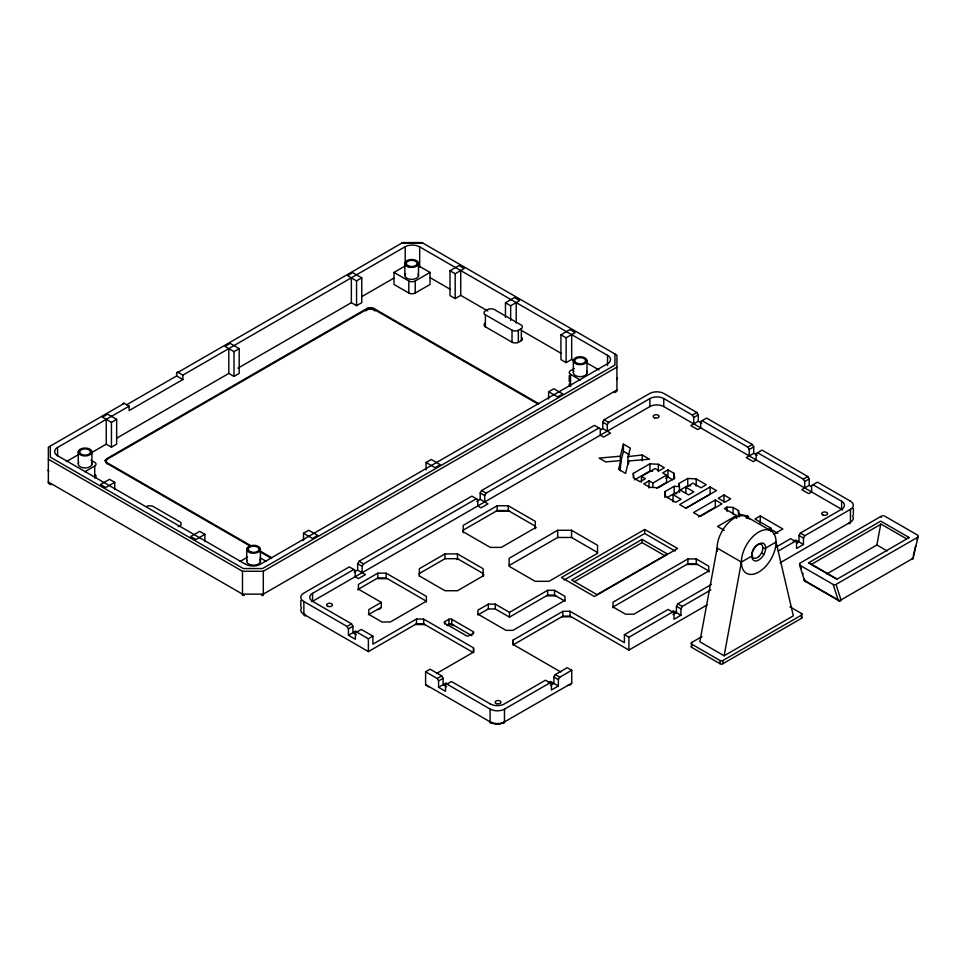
<?xml version="1.0" encoding="UTF-8"?>
<svg xmlns="http://www.w3.org/2000/svg" width="967" height="967" viewBox="0 0 967 967"><rect width="100%" height="100%" fill="white"/><g stroke="black" fill="none" stroke-linecap="round" stroke-linejoin="round"><path stroke-width="1.45" d="M368.379 614.649L381.3 607.264L381.3 602.381L358.419 589.181L358.419 584.37L377.831 573.165L386.159 573.165L426.374 596.385L426.374 601.184L390.317 621.999L382.001 621.999L368.826 614.396L368.826 609.597L381.3 602.381M503.408 722.53L571.715 683.173L571.715 670.288L567.206 667.689L555.251 674.591L553.861 676.997L553.861 683.391L550.392 685.398M710.842 589.955L682.303 606.43L680.925 608.835L680.925 615.242L673.987 619.243L673.987 612.836L668.088 609.44L624.404 634.654L624.404 642.668L569.974 611.241L562.818 611.374L513.006 640.13L512.776 644.264L560.727 671.944M381.3 607.288L380.212 608.811L377.65 609.573M571.715 683.173L570.421 684.829L567.556 685.494M741.399 562.069L717.127 548.059L699.854 641.786L724.126 655.795L741.399 562.069L751.794 556.061A9.779 5.645 -60 0 1 755.843 546.44A9.779 5.645 -60 0 1 763.253 543.394M826.676 573.975L876.876 544.989L880.695 524.368L811.277 564.45M881.312 517.357L881.626 516.027L799.588 563.386L800.217 565.332M913.319 555.795L915.701 545.593M917.067 539.767L918.094 535.404L884.467 515.991M627.958 456.593L642.257 454.998L649.534 459.204L628.586 460.969L625.576 473.371L618.529 469.297L621.007 460.606L605.717 461.9L599.129 458.092L620.318 456.194L623.437 444.131L630.424 448.168L627.958 456.593L627.958 463.797M620.318 463.411L623.437 451.335L623.437 444.131M620.173 470.711L621.007 460.606M305.947 615.52A2.937 1.704 -60 0 1 303.868 614.323L303.868 601.51A10.166 5.862 0 0 1 303.686 593.194L349.317 566.904L355.203 570.312L355.203 576.707L358.503 578.617L365.429 574.616L357.633 570.107L357.633 563.701L359.023 561.295L471.872 496.144L477.758 499.552L477.758 505.959L481.058 507.856L487.984 503.855L480.188 499.347L476.719 501.353M362.142 572.706L362.142 566.299L363.532 563.906L476.368 498.754M480.188 499.347L480.188 492.94L481.578 490.547L594.427 425.395L600.314 428.792L600.314 435.198L603.613 437.096L610.54 433.095L602.743 428.599L600.434 429.928M484.697 501.958L484.697 495.551L486.087 493.146L598.924 427.994M602.743 428.599L602.743 422.192L604.133 419.787L649.703 393.472A10.166 5.862 0 0 1 664.027 393.569L696.869 412.486L698.259 414.879L698.259 421.286L690.801 425.589L697.739 429.59L700.676 427.897L700.676 421.491L706.575 418.082L752.338 444.506L753.728 446.911L753.728 453.318L746.27 457.621L753.208 461.622L756.146 459.917L756.146 453.511L762.044 450.114L807.808 476.538L809.198 478.931L809.198 485.337L801.74 489.64L808.678 493.641L811.615 491.949L811.615 485.543L817.514 482.134L850.307 501.075M607.252 431.197L607.252 424.791L608.63 422.386L649.884 398.573A9.803 5.657 0 0 1 663.749 398.561L692.36 415.085L693.75 417.49L693.75 423.897M490.426 704.024A9.803 5.657 0 0 0 504.278 704L545.533 680.188L551.432 683.596L551.432 690.003L558.37 686.002L558.37 679.596L559.748 677.19L571.715 670.288M672.947 614.637L676.417 612.643L676.417 606.236L677.794 603.831L711.519 584.358M796.651 543.224L798.972 541.883L798.972 535.476L800.35 533.083L841.604 509.258L841.616 501.257L813.005 484.733M776.38 546.923L790.643 538.679L796.542 542.088L796.542 548.494L803.468 544.481L803.468 538.087L804.858 535.682L850.44 509.367A10.166 5.862 0 0 0 850.271 501.099M419.63 246.875A10.226 5.911 0 0 0 405.161 246.718L182.86 375.136L182.86 379.535L129.131 410.564L129.131 406.152L124.272 403.348L48.35 447.189L48.35 482.037L242.499 594.125L263.302 594.125L616.922 389.967L616.922 355.119L421.963 242.56L402.78 242.56L176.623 373.129L176.623 375.933L126.725 404.738M57.585 456.219L57.585 447.455L129.131 406.152M116.644 419.364L107.639 414.166L102.429 417.164L111.447 422.374L116.644 419.364L116.644 444.179L111.447 447.189L106.249 444.179L90.874 453.052M239.2 348.603L230.182 343.406L224.985 346.404L234.002 351.613L239.2 348.603L239.2 373.431L234.002 376.429L228.804 373.431L116.669 438.172M361.755 277.855L352.737 272.646L347.54 275.655L356.557 280.853L361.755 277.855L361.755 302.671L356.557 305.681L351.359 302.671L237.918 368.173M66.324 461.61L78.665 454.49M417.708 265.309L430.049 272.428L430.049 284.455L415.242 293.013A4.557 2.623 0 0 1 408.811 293.013L393.992 284.455L393.992 272.428L405.1 266.022M361.682 296.712L393.69 278.23M106.902 463.858A2.937 1.704 -60 0 0 106.938 463.398A4.908 2.828 0 0 1 106.938 459.398L106.938 458.6L366.952 308.473A4.908 2.828 0 0 1 373.891 308.473L538.534 403.541M84.83 471.739L94.706 466.034A4.557 2.623 0 0 0 94.706 462.323L91.007 460.183M393.992 272.428L408.811 280.974A4.557 2.623 0 0 0 415.242 280.974L430.049 272.428M449.993 270.748L458.999 265.538L464.196 268.548L455.191 273.746L449.993 270.748L449.993 295.564L455.191 298.573L460.739 295.37L487.803 310.999M114.747 482.315L105.729 487.513L100.532 484.515L109.537 479.318L114.747 482.315L114.747 489.616M505.463 302.768L514.468 297.57L519.678 300.568L510.661 305.777L505.463 302.768L505.463 317.369M178.206 526.725L180.213 525.565A3.892 2.248 0 0 0 181.083 524.791L181.071 522.978A5.125 2.961 0 0 0 179.886 521.902L153.257 506.539A5.125 2.961 0 0 0 151.396 505.85L148.265 505.85A3.892 2.248 0 0 0 146.924 506.345M518.348 330.339L521.346 328.611A3.892 2.248 0 0 0 522.216 327.837L522.216 326.024A5.125 2.961 0 0 0 521.02 324.948L494.403 309.573A5.125 2.961 0 0 0 492.529 308.884L489.411 308.884A3.892 2.248 0 0 0 488.069 309.392L485.059 311.132A3.892 2.248 0 0 0 484.189 311.906L484.189 313.707A5.125 2.961 0 0 0 485.386 314.783L512.014 330.158A5.125 2.961 0 0 0 513.876 330.847L517.007 330.847A3.892 2.248 0 0 0 518.348 330.339L518.348 342.366A3.892 2.248 0 0 1 517.007 342.874L513.876 342.874A5.125 2.961 0 0 1 512.014 342.185L485.386 326.81A5.125 2.961 0 0 1 484.189 325.734L484.189 323.933A3.892 2.248 0 0 1 485.059 323.159M518.348 342.366L521.346 340.638A3.892 2.248 0 0 0 522.216 339.864L522.216 338.051A5.125 2.961 0 0 0 521.576 337.362M204.883 534.352L195.866 539.562L190.668 536.552L199.673 531.354L204.883 534.352L204.883 541.653M560.933 334.8L569.938 329.59L575.147 332.6L566.13 337.797L560.933 334.8L560.933 359.615L566.13 362.625L571.678 359.422L574.241 360.896M240.154 561.416L247.552 557.137M574.265 368.512L570.566 370.651A4.557 2.623 0 0 0 570.566 374.362L570.566 386.401A4.557 2.623 0 0 1 570.034 383.053M303.517 533.252L308.715 530.254L317.732 535.452L312.522 538.462L303.517 533.252L303.517 540.553M426.072 462.504L431.27 459.494L440.275 464.704L435.077 467.702L426.072 462.504L426.072 469.805M548.615 391.744L553.825 388.746L562.83 393.944L557.633 396.941L548.615 391.744L548.615 399.045M48.35 459.192L242.499 571.279L263.302 571.279L616.922 367.122M311.978 601.704A9.803 5.657 0 0 1 312.583 601.329A9.803 5.657 0 0 1 312.583 593.327L353.825 569.503M354.164 572.113L357.633 570.107M356.424 634.654L352.955 632.66L352.955 626.253L351.565 623.848L312.546 601.329L649.884 406.575A9.803 5.657 0 0 1 663.749 406.563L841.616 509.271A9.803 5.657 0 0 1 842.765 510.056M535.307 528.731L535.307 521.37L508.267 505.753L497.171 505.753L463.205 525.371L463.205 532.732M357.971 589.435L377.831 577.964L386.159 577.964L426.374 601.184M535.307 526.169L508.267 510.564L497.171 510.564L463.205 530.17A3.082 2.321 35.7 0 1 462.709 531.403M483.137 576.392L483.137 568.705L457.476 553.898L445.001 553.898L419.34 568.705L419.34 576.392M692.36 415.085L696.869 412.486M419.34 573.504L445.001 558.696L457.476 558.696L483.137 573.504M693.75 417.49L698.259 414.879M303.868 601.51L347.056 626.447L351.565 623.848M436.504 673.491L473.721 652L473.504 647.866L423.679 619.098L416.523 618.977L372.887 644.167L372.887 636.153L361.271 629.457L355.385 632.853L355.385 639.26L348.446 635.259L348.446 628.852L352.955 626.253M348.446 635.259L355.904 630.955M535.307 527.777L501.341 547.395L490.245 547.395L463.205 531.777M633.276 477.734L633.276 473.407L649.897 463.809L658.322 464.281L664.329 467.75L659.047 470.796L655.118 468.536L641.447 476.429L641.447 482.195M634.545 479.874L649.897 471.014L652.701 471.171M356.763 632.055L368.379 638.764L372.887 636.153M557.669 530.279L509.138 558.297L509.138 566.299L535.138 581.312L549.002 581.312L597.546 553.293L597.546 545.291L571.545 530.279L557.669 530.279L557.669 537.483L509.138 565.502M483.137 575.909L457.476 590.728L445.001 590.728L419.34 575.909M666.565 475.148L652.894 483.041L649.026 480.804L643.744 483.851L649.691 487.295L658.128 487.755L674.748 478.157L673.939 473.298L667.992 469.853L662.697 472.911L666.565 475.148L666.565 482.352L656.629 488.093M665.876 478.278L667.992 477.057L672.742 479.813M473.504 647.866L473.504 652.677L423.679 623.908L416.523 623.775L368.379 651.577L303.868 614.323A10.166 5.862 0 0 1 301.607 607.832M664.885 497.425L664.885 491.671L674.18 486.304L679.45 486.594L679.45 492.36M678.943 486.437L678.943 483.548L687.755 478.46L696.192 478.931L706.236 484.733L700.954 487.791L692.976 483.186L685.881 487.283L685.881 493.049M444.772 624.078L444.772 621.672L448.942 619.279A1.958 1.136 0 0 1 451.71 619.279L473.201 631.681L473.201 634.086M702.066 420.693L747.829 447.105L752.338 444.506M749.22 455.916L749.22 449.51L753.728 446.911M667.206 497.534L674.18 493.508L676.815 493.653M678.943 490.752L687.755 485.664L690.571 485.821M446.851 625.274L448.942 624.078A1.958 1.136 0 0 1 451.71 624.078L471.944 635.754M673.068 501.885L673.068 494.681L680.647 490.305L688.613 494.911L693.847 491.889L685.881 487.283M488.335 604.133L477.94 610.141L477.94 614.939L488.335 608.932L495.273 608.932L509.488 617.139L547.624 595.128L554.55 595.128L564.958 601.136L564.958 596.325L554.55 590.317L547.624 590.317L509.488 612.341L495.273 604.133L488.335 604.133L488.335 608.932M710.116 486.969L679.632 504.581L685.929 508.219L716.414 490.607L710.116 486.969L710.116 494.185L685.978 508.11M644.687 529.481L561.476 577.517L594.415 596.53L677.613 548.494L644.687 529.481L644.687 533.482L564.075 580.019M642.076 539.393L571.702 580.019L597.014 594.632L667.387 553.994L642.076 539.393L642.076 542.596L574.313 581.723M715.29 499.999L693.496 512.583L700.205 516.451L721.986 503.867L715.29 499.999L715.29 507.204L698.621 516.825M723.993 494.983L718.276 498.283L724.972 502.151L730.689 498.851L723.993 494.983L723.993 502.187M428.852 686.945L425.613 684.89L425.589 671.787L430.085 669.188L441.701 675.885L443.091 678.29L443.091 684.696L446.561 686.703M564.958 600.326L512.945 630.351L506.019 630.351L477.94 614.142M739.042 516.946L738.462 510.54L733.083 507.433L726.966 507.095L724.44 508.557L736.516 515.532L736.516 518.409M425.589 671.787L437.193 678.496L441.701 675.885M490.426 704.024L451.408 681.493L445.521 684.902L445.521 691.308L438.583 687.295L438.583 680.889L443.091 678.29M438.583 687.295L446.041 682.992L448.35 684.334M736.516 515.532L717.562 526.471L724.198 530.303M707.107 604.931L628.913 650.066L569.974 616.039L562.818 616.172L513.006 644.941L513.006 640.13M757.536 452.713L803.299 479.136L807.808 476.538M804.689 487.936L804.689 481.542L809.198 478.931M773.963 534.11L782.859 528.973L760.28 515.931L754.985 518.989L770.868 528.151L770.868 531.04M708.751 570.953L696.264 563.749L687.948 563.749L613.066 606.986L625.54 614.19L633.868 614.19L708.751 570.953L708.751 566.154L696.264 558.938L687.948 558.938L613.066 602.175L613.066 606.986A3.082 2.321 35.7 0 1 612.921 607.772M768.39 529.59L770.868 528.151M762.89 548.059A1.958 1.136 0 0 0 765.659 548.047L776.066 542.052L793.339 615.834L724.126 655.795M548.253 682.835L550.561 681.493L558.37 686.002M793.363 541.315L795.672 539.985L803.468 544.481M446.911 684.092L490.1 709.041A10.166 5.862 0 0 0 504.508 709.137L550.042 682.799M624.404 634.654L628.913 637.265L672.597 612.038M778.29 551.021L795.152 541.278M780.067 562.806L850.44 522.18A10.166 5.862 0 0 0 852.459 515.713M808.46 562.867L880.732 521.14L909.161 537.555L836.89 579.281L808.46 562.867L809.343 562.951M789.918 606.793L801.546 613.501L801.546 618.3L722.845 663.737A1.958 1.136 0 0 1 720.077 663.737L691.647 647.322L691.647 642.523L701.969 636.564M691.647 642.523A1.958 1.136 0 0 0 691.647 644.131L720.077 660.534A1.958 1.136 0 0 0 722.845 660.534L801.546 615.097A1.958 1.136 0 0 0 801.546 613.501M745.944 517.816L748.506 516.342L739.042 514.069M908.279 537.64L909.137 537.555M561.561 616.898L571.159 616.728M401.97 243.031L422.772 243.031M495.962 511.265L509.488 511.265M557.669 537.483L571.545 537.483L597.546 552.495M456.835 559.397L457.766 559.397M686.727 564.45L697.485 564.45M377.964 578.665L386.703 578.665M546.984 595.829L555.771 595.829M415.339 624.464L424.936 624.634M761.537 553.027L763.978 554.26A9.779 5.645 -60 0 0 765.646 548.059M245.642 564.232A10.226 5.911 0 0 0 260.099 564.39L607.687 363.652A10.226 5.911 0 0 0 607.481 355.324L419.678 246.851L419.678 267.291M880.732 523.933L906.466 538.788M698.259 421.286L701.716 423.292M753.728 453.318L757.185 455.312M809.198 485.337L811.506 486.679M586.606 362.818L598.948 369.938M429.928 277.577L450.417 289.411M521.358 330.363L561.319 353.438M876.876 544.989L887.138 550.912M570.566 374.362L580.43 380.067M604.133 419.787L608.63 422.386M800.35 533.083L804.858 535.682M602.743 422.192L607.252 424.791M798.972 535.476L803.468 538.087M770.312 528.937L777.843 533.276M747.02 517.007L771.291 531.016A24.513 14.154 -60 0 1 762.782 569.176A24.513 14.154 -60 0 1 742.1 555.989A24.513 14.154 -60 0 1 771.291 531.016M623.437 451.335L629.251 454.695M538.534 404.339L373.891 309.283A4.908 2.828 0 0 0 366.952 309.283L104.859 460.594A2.937 1.704 60 0 0 106.938 459.398M811.156 564.099L836.89 578.955M641.447 476.429L645.376 478.689L640.094 481.747L634.086 478.278L633.276 473.407M673.068 494.681L681.034 499.286L675.752 502.332L665.695 496.53L664.885 491.671M804.363 579.16A1.958 1.414 -17.8 0 0 804.641 580.962A1.958 1.136 -60 0 0 805.97 581.324L839.598 600.737L913.041 558.334L918.034 537.048L835.996 584.406L840.988 599.939A1.958 1.136 60 0 1 839.598 600.737A1.958 1.136 -60 0 1 838.268 600.374L804.641 580.962L799.528 565.03L833.155 584.443L838.268 600.374A1.958 1.414 -17.8 0 0 840.988 599.939M644.687 533.482L675.087 551.033M642.076 542.596L664.861 555.735M481.578 490.547L486.087 493.146M677.794 603.831L682.303 606.43M480.188 492.94L484.697 495.551M676.417 606.236L680.925 608.835M673.117 610.733L680.925 615.242M182.86 375.136L178.013 372.331A1.958 1.136 60 0 0 176.623 373.129M176.623 375.933L182.86 379.535M359.023 561.295L363.532 563.906M555.251 674.591L559.748 677.19M357.633 563.701L362.142 566.299M553.861 676.997L558.37 679.596M106.938 458.6A4.908 2.828 0 0 0 106.938 462.601L250.683 545.593M259.833 550.864L271.594 557.657M250.683 546.391L106.938 463.398L106.938 462.601M259.833 551.673L271.594 558.455M260.159 557.85L266.336 561.416M245.582 564.269L57.742 455.808A10.226 5.911 0 0 1 57.524 447.431M425.589 684.6L490.885 722.301M803.299 479.136L804.689 481.542M747.829 447.105L749.22 449.51M437.193 678.496L438.583 680.889M347.056 626.447L348.446 628.852M800.845 567.266L801.147 568.245M802.707 573.093L803.021 574.072M678.943 483.548L679.45 486.594M853.353 508.437L853.353 514.843M850.44 509.367L850.44 522.18A2.937 1.704 60 0 1 848.543 523.473M760.28 515.931L760.28 523.135M747.008 515.471L747.008 518.36M738.462 510.54L738.462 516.305M733.083 507.433L733.083 514.649M726.966 507.095L726.966 511.422M722.845 660.534L722.845 663.737M720.077 660.534L720.077 663.737M696.192 478.931L696.192 486.135M696.264 558.938L696.264 563.749M687.948 558.938L687.948 563.749M687.755 478.46L687.755 485.664M674.18 486.304L674.18 493.508M673.939 473.298L673.939 479.052M667.992 469.853L667.992 477.057M663.749 398.561L663.749 406.575M658.322 464.281L658.322 471.485M652.894 483.041L652.894 487.356M649.884 398.573L649.884 406.575M649.897 463.809L649.897 471.014M649.026 480.804L649.026 488.009M642.257 454.998L642.257 460.763M628.913 637.265L628.913 650.09M628.586 460.969L628.586 463.846M620.318 456.194L620.318 460.522M614.952 353.982L614.952 365.055L262.48 568.548L243.309 568.548L50.308 457.125L50.308 446.053M607.53 355.3L607.53 365.514M586.993 361.114L586.993 373.105M573.334 360.328L573.334 372.319M571.678 334.594L571.678 359.422M571.545 530.279L571.545 537.483M569.974 611.241L569.974 616.039M569.225 375.51L569.225 381.53M566.13 337.797L566.13 362.625M562.818 611.374L562.818 616.172M554.55 590.317L554.55 595.128M547.624 590.317L547.624 595.128M521.346 328.611L521.346 340.638M516.209 302.574L516.209 323.014M512.014 330.158L512.014 342.185M510.661 305.777L510.661 320.379M509.488 612.341L509.488 617.164M508.267 505.753L508.267 510.564M504.472 709.113L504.472 721.926A2.937 1.704 60 0 1 502.393 723.123A7.18 4.146 0 0 1 492.239 723.014M497.171 505.753L497.171 510.564M495.273 604.133L495.273 608.932M490.1 709.041L490.1 721.841A2.937 1.704 -60 0 0 492.179 723.05M485.386 314.783L485.386 326.81M460.739 270.542L460.739 295.37M457.476 553.898L457.476 558.696M455.191 273.746L455.191 298.573M451.71 619.279L451.71 624.078A2.937 1.704 -60 0 0 453.789 625.274A4.871 2.816 0 0 0 448.229 624.73M448.942 619.279L448.942 624.078A2.937 1.704 60 0 1 447.238 625.456M445.001 553.898L445.001 558.696M423.679 619.098L423.679 623.908M418.506 263.834L418.506 275.825M416.523 618.977L416.523 623.775M415.242 280.974L415.242 293.013M408.811 280.974L408.811 293.013M405.221 246.754L405.221 265.732M404.847 263.048L404.847 275.039M386.159 573.165L386.159 577.964M377.831 573.165L377.831 577.964M373.891 308.473L373.891 309.283A2.937 1.704 -60 0 0 375.595 310.661M368.379 638.764L368.379 651.601M366.952 308.473L366.952 309.283A2.937 1.704 60 0 1 365.067 310.576M356.557 280.853L356.557 305.681M351.359 277.855L351.359 302.671M312.571 593.315L312.571 601.329M300.822 600.555L300.822 606.962M263.302 571.279L263.302 594.125M260.425 549.667L260.425 561.658M246.754 548.869L246.754 560.86M242.499 571.279L242.499 594.125M234.002 351.613L234.002 376.429M228.804 348.603L228.804 373.431M111.447 422.374L111.447 447.189M106.249 419.364L106.249 444.179M94.706 466.034L94.706 478.073A4.557 2.623 0 0 0 95.237 474.724M91.925 452.387L91.925 464.378M78.267 451.601L78.267 463.592M751.794 554.454A1.958 1.136 0 0 1 751.794 556.061M717.369 551.275A24.513 14.154 -60 0 1 728.332 522.857A24.513 14.154 -60 0 1 749.207 519.013M691.647 647.322A1.958 1.136 0 0 1 691.647 645.726M801.546 616.704A1.958 1.136 0 0 1 801.546 618.3M763.265 543.381A9.755 5.633 -60 0 1 765.634 547.733M763.954 554.26A9.743 5.633 -60 0 1 756.46 560.92A9.743 5.633 -60 0 1 751.842 556.363M809.331 563.024A2.466 2.019 0 0 1 809.947 563.145M907.675 537.833A2.466 2.019 0 0 1 908.291 537.712M834.884 584.745A2.007 1.16 0 0 1 834.267 584.757M882.738 515.689A2.007 1.16 0 0 1 883.354 515.677M913.211 557.403A1.958 0.737 13.2 0 1 913.041 558.334A1.958 1.136 60 0 1 911.651 559.131A1.958 1.136 -60 0 0 912.896 557.524M805.97 581.324A1.958 1.136 60 0 1 804.713 579.692M841.628 501.257A9.803 5.657 0 0 1 841.592 509.258M444.772 621.672A1.958 1.136 0 0 0 444.772 623.28L466.275 635.682A1.958 1.136 0 0 0 469.043 635.682L473.201 633.288A1.958 1.136 0 0 0 473.201 631.681M536.202 527.68A3.082 2.321 -35.7 0 1 535.235 526.193M426.52 601.97A3.082 2.321 -35.7 0 1 426.29 601.208M358.503 589.205A3.082 2.321 35.7 0 1 358.346 589.834M483.971 574.99A3.082 2.321 -35.7 0 1 483.053 573.528M419.424 573.528A3.082 2.321 35.7 0 1 419.267 574.168M504.508 721.95A10.166 5.862 0 0 1 490.148 721.817M709.065 571.993A3.082 2.321 -35.7 0 1 708.666 570.977M849.437 522.591A7.18 4.146 0 0 1 848.627 523.244M305.076 614.867A7.18 4.146 0 0 1 304.025 613.562M48.773 471.703A4.992 3.771 35.7 0 1 48.06 470.01M617.212 377.94A4.992 3.771 -35.7 0 1 616.523 379.584M617.212 390.088A4.992 3.771 35.7 0 1 613.549 392.457M262.081 595.636A4.992 1.559 76.6 0 1 261.513 595.007M263.423 594.342A4.992 1.559 76.6 0 1 263.109 595.479M244.276 595.007A4.992 1.559 -76.6 0 1 243.708 595.636M242.681 595.479A4.992 1.559 -76.6 0 1 242.379 594.342M51.771 484.515A4.992 3.771 -35.7 0 1 48.06 482.158M365.175 310.334A7.796 4.497 0 0 1 375.68 310.334M122.894 404.158A1.958 1.136 60 0 1 124.272 403.348M418.058 273.975A6.866 3.965 0 0 1 411.338 279.39A6.866 3.965 0 0 1 405.584 273.613M259.676 559.434A6.866 3.965 0 0 1 254.261 565.199A6.866 3.965 0 0 1 246.996 560.147M586.546 371.243A6.866 3.965 0 0 1 580.164 376.671A6.866 3.965 0 0 1 573.794 371.243M91.478 462.516A6.866 3.965 0 0 1 85.096 467.943A6.866 3.965 0 0 1 78.726 462.516M758.624 556.69A7.809 4.509 -60 0 0 761.38 544.53A7.809 4.509 -60 0 0 752.072 552.435A7.809 4.509 -60 0 0 758.624 556.69M823.122 515.121A2.937 1.704 0 0 0 827.559 513.682A2.937 1.704 0 0 0 823.171 512.184A2.937 1.704 0 0 0 823.122 515.121M654.635 417.853A2.937 1.704 0 0 0 659.071 416.402A2.937 1.704 0 0 0 654.683 414.903A2.937 1.704 0 0 0 654.635 417.853M496.542 703.674A2.937 1.704 0 0 0 500.979 702.223A2.937 1.704 0 0 0 496.591 700.737A2.937 1.704 0 0 0 496.542 703.674M328.055 606.394A2.937 1.704 0 0 0 332.491 604.955A2.937 1.704 0 0 0 328.103 603.456A2.937 1.704 0 0 0 328.055 606.394M408.932 266.118A5.391 3.119 0 0 0 417.067 263.471A5.391 3.119 0 0 0 409.029 260.727A5.391 3.119 0 0 0 408.932 266.118M577.432 363.399A5.391 3.119 0 0 0 585.567 360.751A5.391 3.119 0 0 0 577.517 358.008A5.391 3.119 0 0 0 577.432 363.399M250.852 551.952A5.391 3.119 0 0 0 258.987 549.292A5.391 3.119 0 0 0 250.936 546.56A5.391 3.119 0 0 0 250.852 551.952M82.352 454.671A5.391 3.119 0 0 0 90.487 452.024A5.391 3.119 0 0 0 82.449 449.28A5.391 3.119 0 0 0 82.352 454.671M408.195 266.856A6.866 3.965 0 0 0 418.542 263.483A6.866 3.965 0 0 0 408.304 259.99A6.866 3.965 0 0 0 408.195 266.856M250.102 552.677A6.866 3.965 0 0 0 260.449 549.304A6.866 3.965 0 0 0 250.211 545.811A6.866 3.965 0 0 0 250.102 552.677M576.683 364.136A6.866 3.965 0 0 0 587.029 360.751A6.866 3.965 0 0 0 576.791 357.27A6.866 3.965 0 0 0 576.683 364.136M81.615 455.409A6.866 3.965 0 0 0 91.962 452.024A6.866 3.965 0 0 0 81.724 448.543A6.866 3.965 0 0 0 81.615 455.409"/></g></svg>
